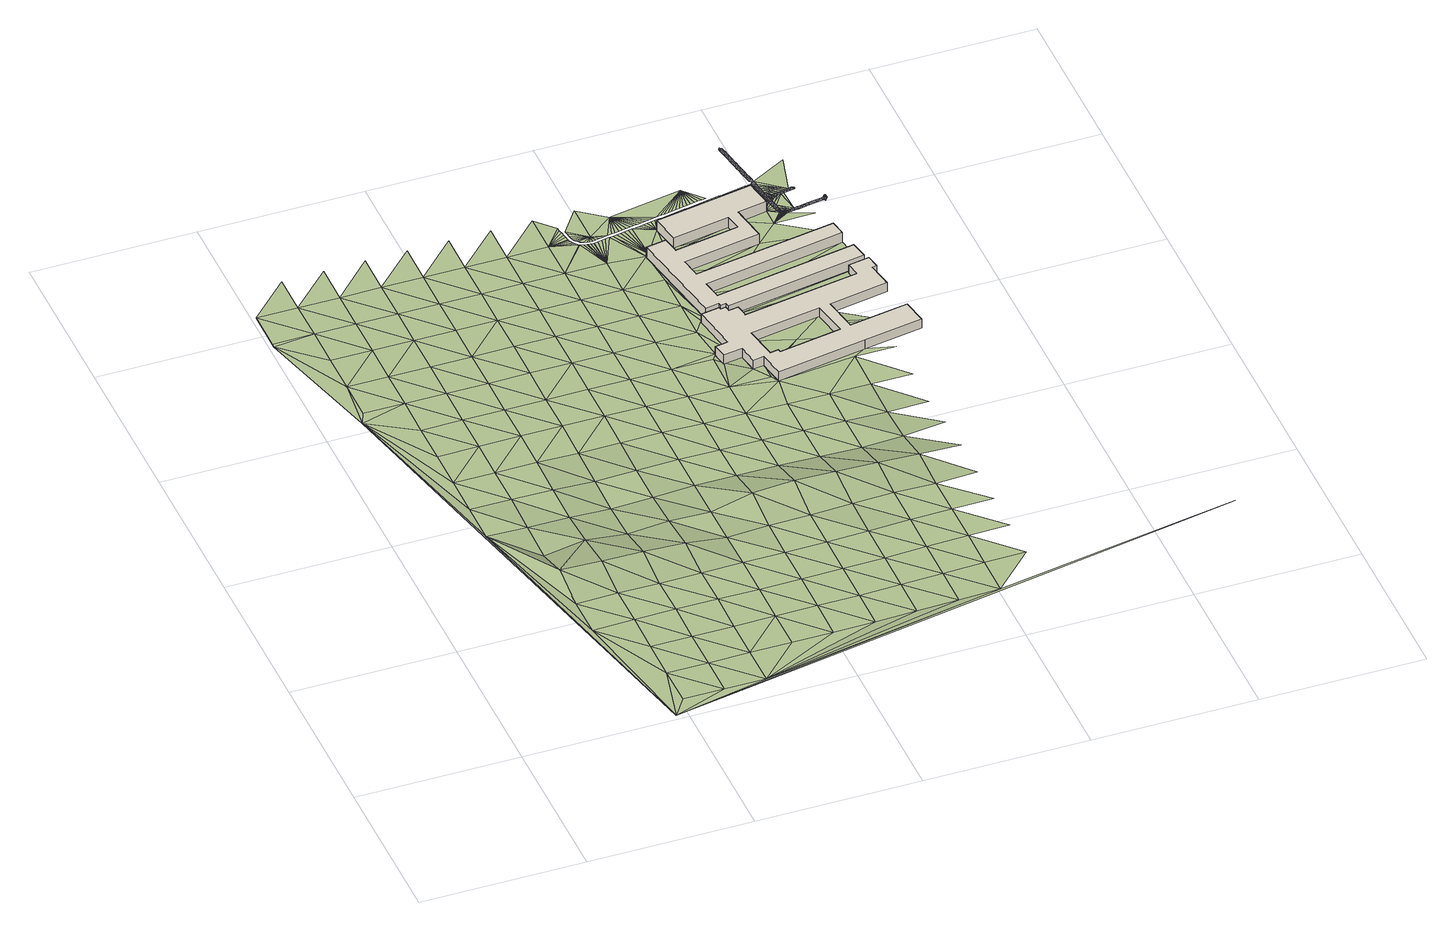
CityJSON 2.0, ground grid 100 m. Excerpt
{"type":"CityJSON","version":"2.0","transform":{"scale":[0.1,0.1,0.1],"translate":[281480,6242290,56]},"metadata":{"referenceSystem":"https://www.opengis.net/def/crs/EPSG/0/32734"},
"CityObjects":{
"building1":{"type":"Building","attributes":{"osm_building":"university","osm_building:levels":"1.5","osm_type":"multipolygon","osm_address":"Education Building Bellville Cape Town","plus_code":"4FRW3J8Q+5CF","ground_height":59.64,"building_height":5.5,"roof_height":65.14},"geometry":[{"type":"Solid","lod":"1","boundaries":[[[[0,1,2,3]],[[1,4,5,2]],[[4,6,7,5]],[[6,8,9,7]],[[8,10,11,9]],[[10,12,13,11]],[[12,14,15,13]],[[14,16,17,15]],[[16,18,19,17]],[[18,20,21,19]],[[20,22,23,21]],[[22,24,25,23]],[[24,26,27,25]],[[26,28,29,27]],[[28,30,31,29]],[[30,32,33,31]],[[32,34,35,33]],[[34,36,37,35]],[[36,38,39,37]],[[38,40,41,39]],[[40,42,43,41]],[[42,44,45,43]],[[44,46,47,45]],[[46,48,49,47]],[[48,50,51,49]],[[50,52,53,51]],[[52,54,55,53]],[[54,56,57,55]],[[56,58,59,57]],[[58,60,61,59]],[[60,62,63,61]],[[62,0,3,63]],[[64,65,66,67]],[[65,68,69,66]],[[68,70,71,69]],[[70,72,73,71]],[[72,74,75,73]],[[74,64,67,75]],[[3,2,5,7,9,11,13,15,17,19,21,23,25,27,29,31,33,35,37,39,41,43,45,47,49,51,53,55,57,59,61,63],[67,66,69,71,73,75]],[[62,60,58,56,54,52,50,48,46,44,42,40,38,36,34,32,30,28,26,24,22,20,18,16,14,12,10,8,6,4,1,0],[74,72,70,68,65,64]]]]}]},
"building2":{"type":"Building","attributes":{"osm_building":"university","osm_building:levels":"2","osm_address":"Bellville 7530 Cape Town","plus_code":"4FRW3J8Q+C9Q","ground_height":60.46,"building_height":6.9,"roof_height":67.36},"geometry":[{"type":"Solid","lod":"1","boundaries":[[[[76,77,78,79]],[[77,80,81,78]],[[80,82,83,81]],[[82,84,85,83]],[[84,86,87,85]],[[86,88,89,87]],[[88,90,91,89]],[[90,92,93,91]],[[92,94,95,93]],[[94,96,97,95]],[[96,98,99,97]],[[98,100,101,99]],[[100,102,103,101]],[[102,104,105,103]],[[104,106,107,105]],[[106,108,109,107]],[[108,110,111,109]],[[110,112,113,111]],[[112,114,115,113]],[[114,116,117,115]],[[116,118,119,117]],[[118,120,121,119]],[[120,122,123,121]],[[122,76,79,123]],[[79,78,81,83,85,87,89,91,93,95,97,99,101,103,105,107,109,111,113,115,117,119,121,123]],[[122,120,118,116,114,112,110,108,106,104,102,100,98,96,94,92,90,88,86,84,82,80,77,76]]]]}]},
"terrain1":{"type":"TINRelief","geometry":[{"type":"CompositeSurface","lod":"1","boundaries":[[[124,125,126]],[[125,124,127]],[[128,127,124]],[[129,124,126]],[[125,130,126]],[[128,124,131]],[[127,132,125]],[[130,133,126]],[[126,134,129]],[[135,130,125]],[[128,131,127]],[[132,135,125]],[[136,126,133]],[[134,137,129]],[[138,134,126]],[[129,139,140]],[[141,142,140]],[[143,133,130]],[[129,144,139]],[[126,136,138]],[[145,129,137]],[[132,127,146]],[[135,143,130]],[[131,124,147]],[[148,141,140]],[[137,134,149]],[[131,146,127]],[[150,140,139]],[[151,144,129]],[[145,152,129]],[[141,148,142]],[[149,134,138]],[[132,153,135]],[[136,133,154]],[[151,139,144]],[[140,150,148]],[[143,155,133]],[[151,129,152]],[[146,153,132]],[[136,154,138]],[[145,137,156]],[[133,155,154]],[[149,157,137]],[[143,135,158]],[[142,148,159]],[[146,131,147]],[[152,145,156]],[[150,139,160]],[[153,158,135]],[[137,157,156]],[[151,161,139]],[[138,162,149]],[[163,142,159]],[[155,143,164]],[[150,160,148]],[[162,138,154]],[[139,161,160]],[[146,165,153]],[[152,166,151]],[[158,164,143]],[[167,157,149]],[[147,165,146]],[[166,152,156]],[[155,168,154]],[[169,159,148]],[[149,162,167]],[[158,153,170]],[[171,161,151]],[[164,168,155]],[[169,148,160]],[[165,170,153]],[[151,166,171]],[[162,154,172]],[[156,157,173]],[[157,167,174]],[[164,158,175]],[[168,172,154]],[[169,176,159]],[[166,156,173]],[[177,160,161]],[[170,175,158]],[[157,174,173]],[[161,171,178]],[[147,179,165]],[[162,180,167]],[[181,159,176]],[[168,164,182]],[[160,177,169]],[[172,180,162]],[[161,178,177]],[[166,183,171]],[[164,175,182]],[[184,170,165]],[[174,167,185]],[[183,166,173]],[[172,168,186]],[[176,169,187]],[[180,185,167]],[[170,184,175]],[[178,171,188]],[[165,179,184]],[[182,186,168]],[[169,177,187]],[[188,171,183]],[[179,147,189]],[[172,190,180]],[[191,173,174]],[[124,192,147]],[[185,193,174]],[[182,175,194]],[[178,195,177]],[[186,190,172]],[[176,187,196]],[[173,191,183]],[[175,184,194]],[[174,193,191]],[[195,178,188]],[[185,180,197]],[[198,176,196]],[[199,186,182]],[[177,200,187]],[[190,197,180]],[[179,189,184]],[[201,188,183]],[[194,199,182]],[[200,177,195]],[[193,185,202]],[[189,147,203]],[[201,183,191]],[[204,190,186]],[[196,187,205]],[[197,202,185]],[[194,184,206]],[[207,195,188]],[[199,204,186]],[[187,200,205]],[[184,189,206]],[[201,207,188]],[[197,190,208]],[[191,193,209]],[[202,210,193]],[[199,194,211]],[[204,208,190]],[[196,205,212]],[[209,201,191]],[[200,195,213]],[[211,194,206]],[[193,210,209]],[[207,214,195]],[[147,215,203]],[[216,202,197]],[[217,196,212]],[[199,218,204]],[[200,213,205]],[[208,216,197]],[[195,214,213]],[[206,189,203]],[[199,211,218]],[[219,210,202]],[[220,207,201]],[[201,209,221]],[[222,208,204]],[[223,212,205]],[[216,219,202]],[[206,224,211]],[[207,220,214]],[[218,222,204]],[[201,221,220]],[[205,213,223]],[[210,225,209]],[[224,206,203]],[[215,147,226]],[[227,216,208]],[[219,225,210]],[[218,211,228]],[[214,229,213]],[[222,227,208]],[[223,230,212]],[[231,221,209]],[[228,211,224]],[[214,220,229]],[[219,216,232]],[[225,231,209]],[[233,212,230]],[[234,222,218]],[[213,235,223]],[[227,232,216]],[[203,215,224]],[[220,221,236]],[[234,218,228]],[[235,213,229]],[[225,219,237]],[[226,147,192]],[[231,236,221]],[[227,222,238]],[[239,230,223]],[[232,237,219]],[[228,224,240]],[[229,220,241]],[[234,238,222]],[[223,235,239]],[[231,225,242]],[[240,224,215]],[[236,241,220]],[[243,232,227]],[[237,242,225]],[[234,228,244]],[[245,235,229]],[[238,243,227]],[[230,239,246]],[[236,231,247]],[[244,228,240]],[[241,245,229]],[[248,237,232]],[[242,247,231]],[[249,230,246]],[[234,250,238]],[[239,235,251]],[[243,248,232]],[[215,226,240]],[[241,236,252]],[[250,234,244]],[[245,251,235]],[[242,237,253]],[[247,252,236]],[[243,238,254]],[[255,246,239]],[[237,248,253]],[[244,240,256]],[[257,245,241]],[[254,238,250]],[[251,255,239]],[[247,242,258]],[[256,240,226]],[[252,257,241]],[[248,243,259]],[[258,242,253]],[[244,260,250]],[[261,251,245]],[[259,243,254]],[[255,262,246]],[[247,263,252]],[[260,244,256]],[[124,264,192]],[[257,261,245]],[[248,265,253]],[[263,247,258]],[[246,262,266]],[[254,250,267]],[[268,255,251]],[[265,248,259]],[[256,226,192]],[[250,260,267]],[[261,268,251]],[[269,257,252]],[[258,253,270]],[[263,271,252]],[[272,262,255]],[[259,254,273]],[[270,253,265]],[[256,274,260]],[[269,252,271]],[[257,275,261]],[[273,254,267]],[[268,276,255]],[[266,262,277]],[[272,255,278]],[[279,278,255]],[[280,279,255]],[[255,281,280]],[[282,281,255]],[[255,276,282]],[[274,256,192]],[[262,283,284]],[[285,262,284]],[[283,262,286]],[[262,287,286]],[[288,262,285]],[[287,262,289]],[[290,262,288]],[[262,291,289]],[[291,262,292]],[[293,292,262]],[[290,294,262]],[[293,262,295]],[[296,262,294]],[[277,262,296]],[[262,272,295]],[[275,257,269]],[[297,265,259]],[[263,298,271]],[[263,258,299]],[[300,258,270]],[[267,260,301]],[[302,268,261]],[[297,259,273]],[[269,271,298]],[[298,263,303]],[[301,260,274]],[[275,302,261]],[[276,304,282]],[[299,258,300]],[[305,306,307]],[[308,270,265]],[[304,276,309]],[[310,311,312]],[[313,309,276]],[[312,314,310]],[[315,313,276]],[[316,315,276]],[[311,317,312]],[[314,312,318]],[[318,312,319]],[[312,317,305]],[[316,276,320]],[[312,305,307]],[[321,303,263]],[[273,267,322]],[[269,323,275]],[[320,276,324]],[[324,276,325]],[[276,326,325]],[[297,308,265]],[[307,327,312]],[[321,263,299]],[[326,276,328]],[[268,329,276]],[[330,312,327]],[[331,298,303]],[[332,312,330]],[[322,267,301]],[[333,328,276]],[[302,334,268]],[[335,275,323]],[[336,319,312]],[[337,312,332]],[[275,335,302]],[[274,192,338]],[[276,339,333]],[[340,300,270]],[[312,337,341]],[[339,276,342]],[[273,343,297]],[[344,312,341]],[[329,268,334]],[[308,340,270]],[[335,345,302]],[[321,346,303]],[[344,347,312]],[[342,276,329]],[[338,301,274]],[[273,322,343]],[[299,346,321]],[[345,334,302]],[[299,300,348]],[[349,345,335]],[[336,312,350]],[[347,350,312]],[[308,297,351]],[[345,329,334]],[[352,342,329]],[[300,340,348]],[[349,116,345]],[[301,353,322]],[[354,350,347]],[[351,297,343]],[[352,355,356]],[[355,352,329]],[[357,350,354]],[[118,116,349]],[[358,356,355]],[[359,360,361]],[[357,362,350]],[[355,363,358]],[[340,308,364]],[[350,362,365]],[[363,355,366]],[[367,355,329]],[[365,368,350]],[[369,343,322]],[[122,370,371]],[[355,372,366]],[[364,308,351]],[[368,373,350]],[[374,375,376]],[[350,373,377]],[[360,359,378]],[[378,359,379]],[[380,350,377]],[[355,381,372]],[[340,382,348]],[[367,381,355]],[[383,350,380]],[[384,385,386]],[[299,348,387]],[[343,388,351]],[[381,389,372]],[[350,383,390]],[[382,340,364]],[[391,367,392]],[[389,381,393]],[[390,394,350]],[[393,381,395]],[[367,391,381]],[[350,394,396]],[[397,375,374]],[[381,398,395]],[[397,376,375]],[[350,396,399]],[[400,391,392]],[[381,401,398]],[[351,402,364]],[[403,348,382]],[[381,404,401]],[[379,405,378]],[[378,406,360]],[[407,404,381]],[[386,408,384]],[[381,409,407]],[[348,403,387]],[[299,387,410]],[[411,382,364]],[[409,381,412]],[[413,350,399]],[[414,385,384]],[[415,400,392]],[[409,412,416]],[[371,417,122]],[[391,400,418]],[[412,419,416]],[[420,421,371]],[[412,422,419]],[[382,423,403]],[[424,413,399]],[[422,412,425]],[[378,405,406]],[[424,426,413]],[[412,381,427]],[[428,425,412]],[[429,413,426]],[[412,430,428]],[[384,408,414]],[[429,431,413]],[[432,387,403]],[[431,433,413]],[[434,400,415]],[[400,434,418]],[[433,435,413]],[[436,397,374]],[[412,427,430]],[[437,413,435]],[[397,438,376]],[[413,437,439]],[[440,413,439]],[[430,427,441]],[[386,442,408]],[[443,410,387]],[[440,444,413]],[[441,427,445]],[[418,434,415]],[[444,446,413]],[[447,445,427]],[[427,381,448]],[[446,449,413]],[[447,427,450]],[[451,413,449]],[[452,450,427]],[[453,454,455]],[[454,453,456]],[[456,453,457]],[[452,427,458]],[[421,417,371]],[[457,453,459]],[[460,458,427]],[[461,122,417]],[[460,427,462]],[[463,462,427]],[[463,427,464]],[[465,414,466]],[[464,427,467]],[[408,442,414]],[[467,427,448]],[[465,466,468]],[[469,467,448]],[[438,397,436]],[[414,442,466]],[[469,448,470]],[[448,471,470]],[[468,466,472]],[[448,473,471]],[[448,468,474]],[[472,466,475]],[[475,466,476]],[[476,466,477]],[[478,477,466]],[[478,466,479]],[[479,466,480]],[[480,466,481]],[[448,482,473]],[[481,466,483]],[[484,483,466]],[[484,466,485]],[[486,468,487]],[[486,488,468]],[[489,487,468]],[[474,468,490]],[[491,485,466]],[[492,489,468]],[[488,493,468]],[[466,494,491]],[[472,492,468]],[[494,466,495]],[[496,468,493]],[[466,497,495]],[[498,468,496]],[[468,498,499]],[[490,468,499]],[[466,500,497]],[[500,466,501]],[[502,448,474]],[[501,466,503]],[[448,504,482]],[[505,474,490]],[[448,502,506]],[[507,448,506]],[[508,474,505]],[[509,474,508]],[[448,507,504]],[[474,509,502]],[[510,482,504]],[[511,485,491]],[[510,504,512]],[[512,513,510]],[[514,515,516]],[[516,517,518]],[[516,519,514]],[[518,520,516]],[[518,521,520]],[[514,522,523]],[[523,522,524]],[[519,516,520]],[[525,503,466]],[[522,514,519]],[[526,527,524]],[[528,529,530]],[[528,531,529]],[[532,533,534]],[[532,534,535]],[[526,524,522]],[[536,530,537]],[[538,528,530]],[[539,540,535]],[[527,541,537]],[[534,539,535]],[[540,542,543]],[[526,544,527]],[[530,536,538]],[[539,542,540]],[[543,545,546]],[[537,541,536]],[[541,527,544]],[[547,546,548]],[[542,545,543]],[[547,549,550]],[[551,552,550]],[[546,545,548]],[[541,544,553]],[[549,547,548]],[[549,551,550]],[[552,551,554]]]}]},
"road1":{"type":"Road","attributes":{"osm_highway":"service","osm_lanes":"1","osm_surface":"asphalt"},"geometry":[{"type":"MultiSurface","lod":"1","boundaries":[[[555,531,533]],[[534,528,538]],[[528,534,533]],[[531,528,533]],[[542,538,536]],[[541,553,548]],[[536,541,545]],[[551,556,557]],[[558,559,560]],[[557,559,561]],[[556,549,553]],[[539,534,538]],[[559,562,563]],[[545,542,536]],[[539,538,542]],[[548,553,549]],[[557,561,551]],[[551,549,556]],[[545,541,548]],[[561,559,564]],[[564,565,566]],[[559,565,564]],[[563,565,559]],[[563,567,568]],[[569,558,560]],[[570,558,571]],[[572,573,571]],[[570,571,573]],[[574,575,576]],[[570,562,559]],[[573,576,570]],[[573,574,576]],[[577,578,570]],[[578,577,579]],[[580,578,581]],[[579,581,578]],[[579,577,582]],[[583,578,580]],[[584,562,585]],[[586,585,562]],[[586,562,578]],[[587,563,562]],[[562,588,587]],[[567,563,587]],[[588,562,589]],[[567,590,568]],[[578,562,570]],[[558,570,559]]]}]},
"road2":{"type":"Road","attributes":{"osm_access":"private","osm_highway":"service","osm_is_in":"Bellville Campus, Cape Peninsula University of Technology, Bellville, Western Cape, South Africa","osm_lanes":"1","osm_maxspeed":"30","osm_name":"Education Way","osm_surface":"asphalt"},"geometry":[{"type":"MultiSurface","lod":"1","boundaries":[[[505,490,555]],[[498,530,499]],[[499,530,490]],[[555,490,531]],[[505,555,508]],[[537,498,496]],[[533,508,555]],[[509,508,532]],[[506,502,540]],[[546,504,507]],[[546,507,506]],[[502,509,535]],[[532,535,509]],[[532,508,533]],[[506,543,546]],[[506,540,543]],[[540,502,535]],[[504,546,547]],[[496,493,524]],[[515,475,476]],[[515,472,475]],[[492,472,515]],[[515,476,477]],[[517,478,480]],[[480,481,517]],[[479,480,478]],[[517,477,478]],[[477,516,515]],[[481,483,517]],[[492,515,514]],[[488,487,523]],[[486,487,488]],[[529,531,490]],[[529,490,530]],[[488,523,493]],[[523,487,489]],[[527,496,524]],[[523,489,492]],[[498,537,530]],[[496,527,537]],[[524,493,523]],[[492,514,523]],[[591,592,593]],[[591,594,595]],[[596,594,597]],[[595,592,591]],[[598,599,600]],[[601,599,598]],[[597,594,602]],[[602,594,591]],[[601,603,604]],[[593,592,600]],[[596,597,605]],[[606,605,597]],[[605,606,607]],[[608,607,609]],[[607,608,605]],[[610,611,612]],[[613,614,615]],[[610,613,615]],[[512,547,550]],[[547,512,504]],[[552,513,550]],[[552,613,610]],[[612,513,552]],[[610,612,552]],[[513,512,550]],[[614,613,616]],[[617,618,619]],[[601,604,599]],[[620,593,600]],[[600,599,620]],[[619,621,617]],[[622,603,618]],[[621,623,617]],[[624,618,617]],[[604,603,622]],[[622,618,624]],[[614,623,621]],[[614,616,623]],[[491,494,511]],[[521,484,485]],[[485,511,521]],[[511,494,495]],[[519,500,501]],[[497,500,519]],[[495,497,521]],[[519,501,503]],[[511,495,521]],[[519,503,625]],[[521,497,520]],[[520,497,519]],[[516,477,517]],[[517,483,518]],[[518,483,521]],[[626,627,526]],[[628,626,526]],[[522,625,526]],[[544,526,627]],[[627,629,544]],[[522,519,625]],[[625,628,526]],[[484,521,483]],[[630,631,629]],[[632,630,629]],[[633,634,635]],[[632,635,634]],[[636,637,633]],[[629,631,544]],[[638,636,639]],[[630,632,634]],[[637,636,640]],[[638,641,642]],[[636,638,640]],[[637,634,633]],[[643,644,642]],[[643,642,641]],[[643,641,645]],[[646,644,643]],[[639,641,638]],[[647,646,648]],[[649,643,650]],[[651,652,653]],[[653,643,651]],[[653,648,643]],[[651,643,654]],[[649,654,643]],[[655,651,654]],[[656,657,643]],[[657,658,643]],[[643,658,650]],[[648,646,643]],[[656,643,659]],[[660,659,643]],[[661,660,643]],[[662,663,664]],[[664,661,643]],[[662,665,666]],[[665,662,643]],[[664,643,662]]]}]}
},
"vertices":[
[3358,3344,28],[3228,3322,28],[3228,3322,91],[3358,3344,91],[3242,3235,28],[3242,3235,91],[2535,3116,28],[2535,3116,91],[2522,3194,28],[2522,3194,91],[2463,3185,28],[2463,3185,91],[2462,3195,28],[2462,3195,91],[2457,3219,28],[2457,3219,91],[2424,3213,28],[2424,3213,91],[2422,3228,28],[2422,3228,91],[2307,3209,28],[2307,3209,91],[2356,2926,28],[2356,2926,91],[2277,2912,28],[2277,2912,91],[2292,2823,28],[2292,2823,91],[2409,2843,28],[2409,2843,91],[2430,2722,28],[2430,2722,91],[2496,2733,28],[2496,2733,91],[2524,2572,28],[2524,2572,91],[3071,2666,28],[3071,2666,91],[3433,2728,28],[3433,2728,91],[3406,2882,28],[3406,2882,91],[3278,2860,28],[3278,2860,91],[3045,2821,28],[3045,2821,91],[3033,2887,28],[3033,2887,91],[3029,2914,28],[3029,2914,91],[3025,2937,28],[3025,2937,91],[3008,3035,28],[3008,3035,91],[3370,3097,28],[3370,3097,91],[3351,3211,28],[3351,3211,91],[3344,3254,28],[3344,3254,91],[3372,3259,28],[3372,3259,91],[3365,3300,28],[3365,3300,91],[2506,2952,28],[2940,3024,28],[2940,3024,91],[2506,2952,91],[2978,2806,28],[2978,2806,91],[2597,2741,28],[2597,2741,91],[2594,2760,28],[2594,2760,91],[2541,2751,28],[2541,2751,91],
[3330,3346,42],[3310,3453,42],[3310,3453,114],[3330,3346,114],[2441,3305,42],[2441,3305,114],[2419,3422,42],[2419,3422,114],[3289,3577,42],[3289,3577,114],[3272,3672,42],[3272,3672,114],[2401,3525,42],[2401,3525,114],[2380,3648,42],[2380,3648,114],[2853,3730,42],[2853,3730,114],[2815,3952,42],[2815,3952,114],[2995,3984,42],[2995,3984,114],[2966,4152,42],[2966,4152,114],[2367,4047,42],[2367,4047,114],[2399,3869,42],[2399,3869,114],[2746,3930,42],[2746,3930,114],[2764,3831,42],[2764,3831,114],[2370,3762,42],[2370,3762,114],[2351,3867,42],[2351,3867,114],[2228,3846,42],[2228,3846,114],[2339,3218,42],[2339,3218,114],[2422,3233,42],[2422,3233,114],[2425,3214,42],[2425,3214,114],[2457,3219,42],[2457,3219,114],[2462,3195,42],[2462,3195,114],
[920,1,33],[756,872,34],[508,1871,29],[1005,373,33],[1005,123,33],[225,3042,40],[756,1122,36],[1253,123,33],[1005,622,35],[756,1372,89],[508,2121,34],[1005,872,41],[756,1621,4],[508,2371,34],[756,1871,21],[259,3370,42],[8,3842,46],[11,3869,46],[11,4119,46],[1005,1122,42],[259,3120,40],[508,2620,34],[1253,373,33],[1502,123,33],[259,3869,46],[756,2121,33],[259,3619,44],[508,3120,40],[508,2870,37],[1253,622,35],[1005,1621,45],[1005,1372,83],[756,2620,37],[756,2371,36],[1253,872,42],[259,4119,46],[508,3619,44],[508,3370,42],[1005,1871,21],[259,4368,46],[1253,1122,39],[1502,373,33],[756,2870,38],[1005,2121,28],[1253,1372,78],[508,3869,46],[1502,622,35],[756,3120,40],[1253,1621,17],[1005,2620,38],[1005,2371,36],[1502,872,42],[508,4119,46],[756,3619,44],[756,3370,42],[1750,373,34],[1253,1871,10],[508,4368,47],[1502,1122,41],[1005,2870,38],[1750,622,36],[1253,2121,16],[1502,1372,69],[756,3869,46],[1005,3120,40],[1999,373,35],[1502,1621,39],[1253,2620,38],[2993,373,56],[1253,2371,31],[1750,872,39],[1005,3370,42],[756,4119,47],[1502,1871,19],[756,4368,49],[1750,1122,43],[1005,3619,44],[1253,2870,39],[1502,2121,22],[2248,373,38],[1750,1372,35],[1005,3869,46],[1999,622,38],[1253,3120,41],[1750,1621,30],[1502,2620,37],[1502,2371,34],[1999,872,41],[1005,4119,47],[1253,3619,45],[1253,3370,43],[2496,373,43],[1750,1871,31],[1005,4368,49],[1999,1122,44],[1750,2121,29],[1502,3120,42],[1502,2870,40],[1999,1372,50],[1253,3869,46],[2248,622,40],[1750,2371,35],[2745,373,50],[1999,1621,94],[2248,872,43],[1502,3370,45],[1253,4119,47],[1750,2620,36],[1999,1871,30],[1253,4368,48],[2248,1122,45],[1502,3619,46],[1750,2870,41],[1999,2121,27],[2248,1372,52],[1502,3869,47],[2496,622,46],[1750,3120,43],[1999,2371,29],[2248,1621,111],[2496,872,48],[1750,3370,45],[1502,4119,48],[1999,2620,32],[2248,1871,30],[1502,4368,50],[2496,1122,52],[1750,3619,46],[1999,2870,40],[2248,2121,24],[2496,1372,63],[1750,3869,48],[2745,622,53],[1999,3120,43],[2248,2371,27],[2496,1621,103],[2745,872,56],[1999,3370,45],[1750,4119,49],[2248,2620,28],[4485,622,69],[2496,1871,24],[1750,4368,50],[2745,1122,61],[1999,3619,46],[2277,2912,37],[2496,2121,21],[2248,2870,37],[1915,4078,48],[2745,1372,67],[2993,622,59],[2248,3120,43],[1999,3869,47],[1855,4255,50],[1916,4077,48],[1917,4076,48],[1918,4075,48],[1919,4075,48],[1920,4074,48],[1875,4137,48],[1875,4138,49],[1874,4139,49],[1875,4136,48],[1882,4122,48],[1870,4162,49],[1889,4107,48],[1867,4185,49],[1890,4107,48],[1890,4106,48],[1891,4105,48],[1863,4208,49],[1903,4091,48],[1859,4231,49],[2745,1621,96],[2292,2823,37],[2524,2572,29],[2496,2371,24],[2993,872,63],[2248,3370,45],[2430,2722,29],[1939,4068,48],[1919,4106,48],[1930,4094,48],[1946,4089,48],[2745,1871,15],[1959,4061,48],[1896,4144,48],[1902,4131,48],[1999,4119,48],[1960,4061,48],[1892,4166,48],[1961,4061,48],[1962,4061,48],[1908,4118,48],[1888,4189,48],[1885,4212,48],[1979,4060,48],[2496,2620,29],[2993,1122,67],[2356,2926,37],[1996,4058,48],[1998,4058,48],[1999,4059,48],[1965,4083,48],[2023,4063,48],[2228,3846,47],[1980,4082,48],[2409,2843,36],[1996,4080,48],[2047,4067,48],[2248,3619,45],[2307,3209,43],[1999,4368,49],[2019,4085,48],[3242,622,63],[2071,4072,48],[2745,2121,17],[2043,4089,48],[2095,4076,48],[2993,1372,62],[2068,4093,48],[2339,3218,43],[2496,2733,29],[2092,4098,48],[2745,2371,22],[2422,3228,42],[2159,4243,47],[2993,1621,84],[2120,4080,48],[3242,872,66],[2116,4102,48],[2248,3869,47],[2144,4084,47],[2140,4106,47],[2168,4089,47],[2594,2760,36],[2506,2952,36],[2541,2751,36],[2164,4110,47],[2192,4093,47],[2993,1871,25],[2188,4115,47],[2216,4097,47],[2351,3867,47],[2212,4119,47],[3242,1122,70],[2463,3185,42],[2522,3194,42],[2240,4102,47],[2237,4123,47],[2441,3305,43],[2496,3370,43],[2419,3422,43],[2261,4128,47],[2745,2870,38],[2597,2741,36],[2285,4132,47],[2368,4047,47],[2993,2121,10],[2309,4136,47],[2496,3619,45],[2380,3648,45],[2401,3525,45],[2993,2620,32],[3242,1372,70],[2265,4106,47],[2333,4140,47],[2399,3869,46],[2370,3762,47],[2289,4110,47],[2357,4145,47],[2313,4115,47],[2382,4149,47],[2745,3370,43],[2337,4119,47],[2406,4153,47],[2496,3869,46],[2361,4123,47],[3242,1621,75],[2993,2371,23],[2385,4128,47],[2978,2806,36],[2940,3024,36],[2410,4132,47],[2745,3619,45],[2434,4136,47],[3071,2666,32],[3242,1871,53],[2496,4119,47],[2613,4326,49],[2853,3730,45],[2763,3831,47],[2458,4140,47],[3228,3322,43],[2746,3930,47],[2482,4145,47],[2535,3116,42],[3242,3235,43],[2506,4149,47],[3242,2121,14],[2430,4158,47],[2530,4153,47],[2454,4162,47],[2745,4119,48],[2554,4158,47],[2478,4166,47],[2579,4162,47],[2502,4171,47],[3242,2371,21],[2526,4175,47],[2745,3869,47],[2551,4179,47],[3310,3453,43],[2575,4183,47],[3289,3577,44],[2599,4188,47],[2623,4192,48],[2603,4166,47],[3272,3672,44],[3242,2620,31],[2647,4196,48],[2627,4170,48],[2671,4201,48],[2651,4175,48],[2966,4152,48],[2695,4205,48],[2675,4179,48],[2720,4209,48],[2699,4183,48],[3242,2870,39],[3033,2887,38],[3045,2821,38],[3029,2914,38],[3025,2937,38],[2723,4188,48],[3008,3035,42],[2748,4192,48],[3330,3346,43],[2772,4196,48],[2796,4201,48],[2820,4205,48],[2815,3952,47],[2993,3869,46],[2844,4209,48],[2995,3984,46],[2868,4213,48],[2893,4218,48],[2917,4222,48],[3058,3949,46],[2941,4226,48],[2993,4119,48],[3058,3948,46],[3059,3947,46],[3063,3942,46],[3067,3938,46],[3068,3937,46],[3068,3936,46],[3069,3935,46],[2965,4231,48],[3074,3933,46],[3078,3930,46],[3079,3930,46],[3050,3967,46],[3050,3966,46],[3050,3968,46],[3050,3965,46],[3033,4060,48],[3081,3929,46],[3054,3957,46],[3046,3988,46],[3082,3929,46],[3083,3929,46],[3042,4009,48],[3089,3928,46],[3039,4029,48],[3035,4050,48],[3094,3928,46],[3095,3928,46],[3019,4145,48],[3097,3928,46],[3008,4205,48],[3028,4091,48],[3016,4163,48],[3012,4184,48],[3023,4120,48],[3022,4127,48],[2980,4233,48],[3080,3929,46],[3006,4216,48],[3002,4237,48],[3074,3966,46],[3077,3960,46],[3080,3956,46],[3082,3953,46],[3085,3952,46],[3095,3950,46],[3090,3950,46],[3088,3950,46],[3109,3951,46],[3071,3973,46],[3068,3992,46],[3242,3869,46],[3123,3953,46],[3064,4012,48],[3071,4087,48],[3055,4064,48],[3057,4053,48],[3052,4083,48],[3045,4123,48],[3048,4105,48],[3068,4108,48],[3043,4130,48],[3102,4092,48],[3061,4033,48],[3082,4088,48],[3078,4110,48],[3040,4148,48],[3123,4095,48],[3099,4114,48],[3037,4166,48],[3146,3956,46],[3119,4117,48],[3033,4188,48],[3030,4209,48],[3140,4120,48],[3160,4124,48],[3028,4220,48],[3181,4127,48],[3022,4252,50],[3143,4099,48],[3242,4368,50],
[3039,4092,48],[3164,4102,48],[3184,4105,48],[3208,4110,48],[3205,4109,48],[3206,4109,48],[3201,4131,48],[3212,4126,48],[3205,4130,48],[3202,4131,48],[3204,4131,48],[3203,4131,48],[3208,4129,48],[3207,4130,48],[3207,4109,48],[3213,4115,48],[3209,4110,48],[3210,4111,48],[3210,4112,48],[3211,4112,48],[3212,4113,48],[3212,4114,48],[3213,4116,48],[3214,4123,48],[3214,4118,48],[3214,4120,48],[3214,4119,48],[3214,4117,48],[3214,4122,48],[3212,4125,48],[3213,4125,48],[3213,4124,48],[3209,4129,48],[3210,4128,48],[3211,4127,48],[3208,4130,48],
[2978,4509,50],[2960,4482,50],[2982,4485,50],[2952,4528,50],[2956,4505,50],[2948,4552,50],[2970,4555,50],[2968,4435,50],[2990,4439,50],[2964,4458,50],[2972,4412,50],[2974,4532,50],[2976,4388,50],[2994,4415,50],[2944,4575,50],[2965,4579,50],[2964,4588,50],[2942,4584,50],[2951,4596,50],[2999,4259,50],[2998,4259,50],[3011,4250,50],[3017,4285,50],[2992,4295,50],[2995,4281,50],[3014,4299,50],[3006,4345,50],[2980,4365,50],[2984,4342,50],[2986,4462,50],[2988,4318,50],[2998,4392,50],[3010,4322,50],[3002,4369,50],[3111,3929,46],[3126,3931,46],[3149,3935,46],[3125,3931,46],[3172,3938,46],[3192,3964,46],[3169,3960,46],[3196,3942,46],[3242,3950,46],[3215,3968,46],[3219,3946,46],[3288,3957,46],[3238,3972,46],[3321,3985,46],[3325,3963,46],[3285,3979,46],[3336,3965,46],[3335,3987,46],[3356,3979,46],[3336,3988,46],[3338,3954,46],[3336,3989,46],[3337,3990,46],[3337,3991,46],[3341,3995,48],[3342,3996,48],[3339,3994,46],[3338,3993,46],[3338,3992,46],[3340,3995,48],[3339,3994,48],[3344,3998,48],[3343,3997,48],[3342,3997,48],[3345,3998,48],[3346,3999,48],[3347,4000,48],[3350,4001,48],[3349,4000,48],[3348,4000,48],[3352,4001,48],[3351,4001,48]
]}
